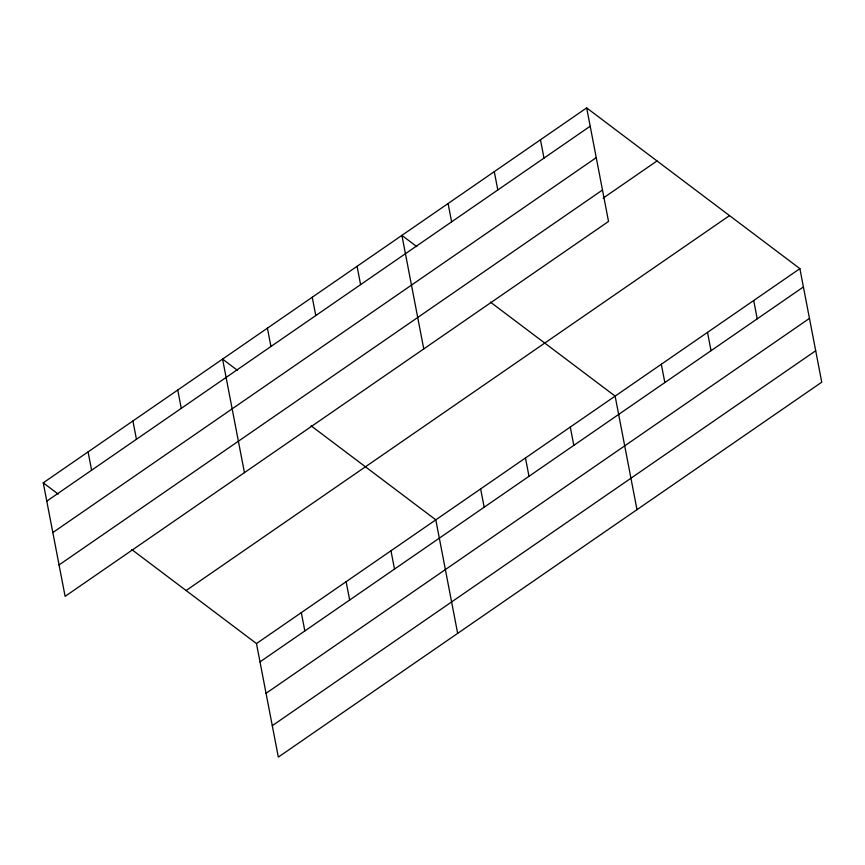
<?xml version="1.0" encoding="UTF-8"?>
<svg xmlns="http://www.w3.org/2000/svg" width="865" height="865" viewBox="0 0 865 865"><rect width="100%" height="100%" fill="white"/><g stroke="black" fill="none" stroke-linecap="round" stroke-linejoin="round"><path stroke-width="1.3" d="M586.665 107.909L608.528 221.44L65.113 596.353L43.25 482.821L586.665 107.909L799.887 268.647L821.75 382.179L278.335 757.091L256.473 643.56L131.74 549.534M46.775 501.149L590.19 126.236M52.83 532.57L596.245 157.646M59.058 564.932L602.473 190.019M603.143 198.128L657.022 160.955M186.116 590.514L729.519 215.601M256.473 643.56L799.887 268.647M260.008 661.876L803.412 286.964M266.052 693.298L809.467 318.385M272.291 725.67L815.695 350.757M416.833 246.633L401.901 235.388L423.764 348.909M490.39 302.09L615.123 396.116L636.986 509.647M237.497 370.361L222.575 359.105L244.438 472.636M311.065 425.807L435.798 519.833L457.661 633.364M43.25 482.821L58.171 494.077M753.696 300.512L757.221 318.828M707.505 332.376L711.03 350.693M661.314 364.252L664.85 382.568M540.474 139.784L543.999 158.1M570.295 427.04L573.819 445.367M494.283 171.648L497.808 189.965M525.466 457.974L528.991 476.291M448.092 203.513L451.617 221.829M480.637 488.909L484.162 507.225M357.072 266.312L360.597 284.628M390.969 550.767L394.494 569.084M312.243 297.246L315.768 315.563M346.141 581.702L349.665 600.018M267.404 328.17L270.94 346.497M301.312 612.625L304.837 630.942M177.747 390.039L181.272 408.356M132.918 420.963L136.443 439.279M88.079 451.898L91.614 470.214"/></g></svg>
